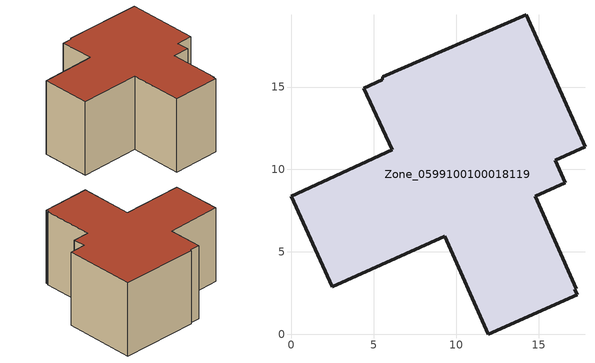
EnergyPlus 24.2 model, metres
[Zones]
Zone_0599100100018119
 floor ground (C_G): 14.26,19.39 17.82,11.39 16.01,10.55 16.61,9.2 14.79,8.37 17.29,2.76 17.21,2.72 17.35,2.4 11.95,0 9.31,5.93 2.46,2.88 0,8.37 6.13,11.19 4.4,14.95 5.5,15.44 5.54,15.64 z0
 wall outside (C_F): 17.82,11.39 14.26,19.39 5.54,15.64 5.5,15.44 4.4,14.95 6.13,11.19 0,8.37 2.46,2.88 9.31,5.93 11.95,0 17.35,2.4 17.21,2.72 17.29,2.76 14.79,8.37 16.61,9.2 16.01,10.55 17.82,11.39 z0:9.34
 roof outside (C_R): 5.5,15.44 4.4,14.95 6.13,11.19 0,8.37 2.46,2.88 9.31,5.93 11.95,0 17.35,2.4 17.21,2.72 17.29,2.76 14.79,8.37 16.61,9.2 16.01,10.55 17.82,11.39 14.26,19.39 5.54,15.64 z9.34
[BUILDING]
Pand.0599100100018119: North Axis=0; Terrain=City; Loads Convergence Tolerance Value=0.04; Temperature Convergence Tolerance Value=0.4; Solar Distribution=FullExterior; Maximum Number of Warmup Days=25; Minimum Number of Warmup Days=1
[Site:Location]
Rotterdam.The.Hague.AP_ZH_NLD Design_Conditions: Latitude=51.96; Longitude=4.45; Time Zone=1; Elevation=-4.5
[SITE:GROUNDTEMPERATURE:BUILDINGSURFACE]
18, 18, 18, 18, 18, 18, 18, 18, 18, 18, 18, 18
[MATERIAL] Thermal Absorptance=0.9; Solar Absorptance=0.7; Visible Absorptance=0.7
Name | Roughness | Thickness | Conductivity | Density | Specific Heat
G.D.2015-2018 | MediumSmooth | 0.15 | 0.0428571 | 540 | 1210
F.D.2015-2018 | Rough | 0.3 | 0.0666667 | 1920 | 840
R.D.2015-2018 | MediumRough | 0.2 | 0.0333333 | 1500 | 1000
[CONSTRUCTION]
C_G: G.D.2015-2018
C_F: F.D.2015-2018
C_R: R.D.2015-2018
[ZONE]
Zone_0599100100018119: Type=1; Multiplier=1; Ceiling Height=Autocalculate; Volume=Autocalculate; Floor Area=autocalculate; Part of Total Floor Area=Yes
[ZONEINFILTRATION:DESIGNFLOWRATE]
Infil_Zone_0599100100018119: Zone or ZoneList or Space or SpaceList=Zone_0599100100018119; Schedule=AlwaysOn; Design Flow Rate Calculation Method=Flow/Area; Flow Rate per Floor Area=0.0021; Constant Term Coefficient=1; Temperature Term Coefficient=0; Velocity Term Coefficient=0; Velocity Squared Term Coefficient=0
[HVACTEMPLATE:ZONE:IDEALLOADSAIRSYSTEM]
Zone_0599100100018119: Maximum Heating Supply Air Temperature=50; Minimum Cooling Supply Air Temperature=13; Maximum Heating Supply Air Humidity Ratio=0.0156; Minimum Cooling Supply Air Humidity Ratio=0.0077; Heating Limit=NoLimit; Cooling Limit=NoLimit; Dehumidification Control Type=ConstantSensibleHeatRatio; Cooling Sensible Heat Ratio=0.7; Dehumidification Setpoint=60; Humidification Control Type=None; Humidification Setpoint=30; Outdoor Air Method=None; Outdoor Air Flow Rate per Person=0.00944; Outdoor Air Flow Rate per Zone Floor Area=0; Outdoor Air Flow Rate per Zone=0; Demand Controlled Ventilation Type=None; Outdoor Air Economizer Type=NoEconomizer; Heat Recovery Type=None; Sensible Heat Recovery Effectiveness=0.7; Latent Heat Recovery Effectiveness=0.65
[ZONECONTROL:THERMOSTAT]
ThermostatControl_Zone_0599100100018119: Zone or ZoneList=Zone_0599100100018119; Control Type Schedule=DualSetpointControlType; Control 1=Thermostat_Zone_0599100100018119; Temperature Difference Between Cutout And Setpoint=0
[THERMOSTATSETPOINT:DUALSETPOINT]
Thermostat_Zone_0599100100018119: Heating Setpoint Temperature Schedule=HeatingSetpoint_Zone_0599100100018119; Cooling Setpoint Temperature Schedule=CoolingSetpoint_Zone_0599100100018119
[SCHEDULE:COMPACT]
HeatingSetpoint_Zone_0599100100018119: Through: 12/31, For: AllDays, Until: 24:00, 21
CoolingSetpoint_Zone_0599100100018119: Through: 12/31, For: AllDays, Until: 24:00, 24
DualSetpointControlType: Through: 12/31, For: AllDays, Until: 24:00, 4
AlwaysOn: Through: 12/31, For: AllDays, Until: 24:00, 1
